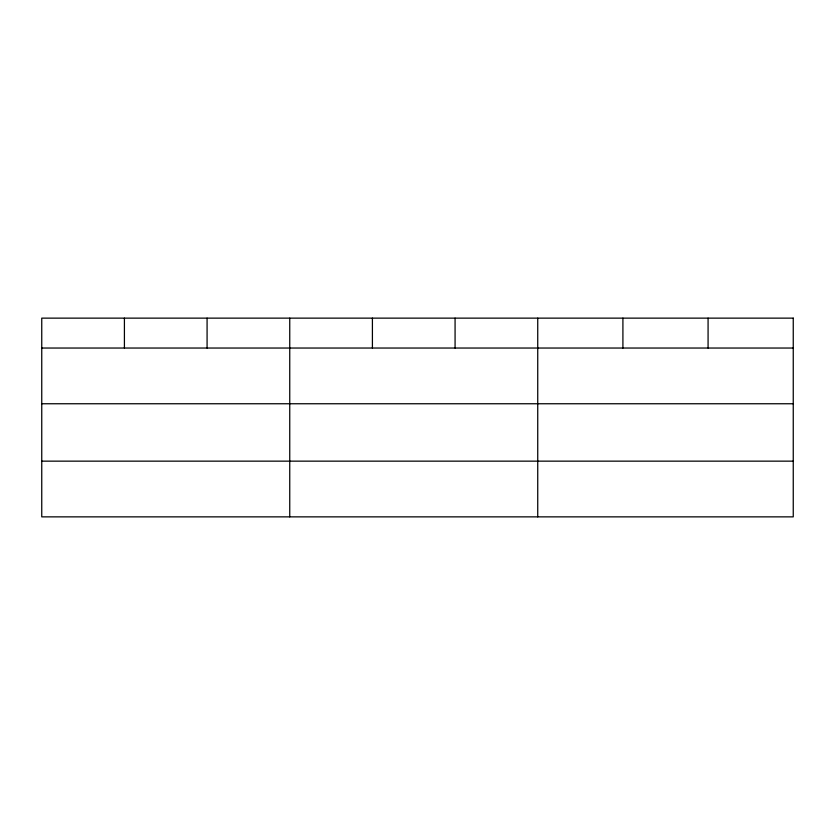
<?xml version="1.0" encoding="UTF-8"?>
<svg xmlns="http://www.w3.org/2000/svg" width="835" height="835" viewBox="0 0 835 835"><rect width="100%" height="100%" fill="white"/><g stroke="black" fill="none" stroke-linecap="round" stroke-linejoin="round"><path stroke-width="1.25" d="M41.75 348.038L793.25 348.038M41.75 403.754L793.25 403.754M41.75 461.15L793.25 461.15M708.08 318.135L708.08 348.038M622.91 318.135L622.91 348.038M537.74 318.135L537.74 516.865M455.075 318.135L455.075 348.038M372.41 318.135L372.41 348.038M289.745 318.135L289.745 516.865M207.08 318.135L207.08 348.038M124.415 318.135L124.415 348.038M793.25 318.135L41.75 318.135L41.75 516.865L793.25 516.865L793.25 318.135"/></g></svg>
